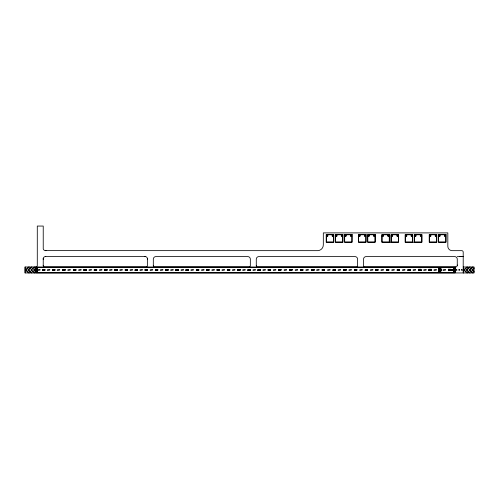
<?xml version="1.0" encoding="UTF-8"?>
<svg xmlns="http://www.w3.org/2000/svg" width="499" height="499" viewBox="0 0 499 499"><rect width="100%" height="100%" fill="white"/><g stroke="black" fill="none" stroke-linecap="round" stroke-linejoin="round"><path stroke-width="0.75" d="M43.232 265.343L43.245 265.755A1.478 1.478 0 0 0 44.698 267.002L146.432 266.984A1.771 1.771 0 0 0 147.367 265.699L147.373 258.42M147.373 259.287L147.317 258.176A2.283 2.283 0 0 0 145.795 256.648L144.685 256.598M453.385 269.865L452.824 269.903L453.423 269.416L452.799 269.441M453.41 270.096C451.788 270.57 454.47 271.057 452.824 270.52L453.41 270.389L453.41 269.797M29.354 267.002L25.96 269.971L29.354 272.941M31.992 267.002L28.605 269.971L31.992 272.941M34.855 267.002L31.462 269.971L34.855 272.941M35.791 268.531L34.15 269.971L35.791 271.412M467.607 267.002L464.22 269.971L467.607 272.941M470.251 267.002L466.858 269.971L470.251 272.941M473.108 267.002L469.721 269.971L473.108 272.941M474.05 268.531L472.403 269.971L474.05 271.412M28.661 267.002L25.237 269.971L28.661 272.941M31.306 267.002L27.875 269.971L31.306 272.941M34.169 267.002L30.738 269.971L34.169 272.941M35.791 267.919L33.421 269.971L35.791 272.024M466.921 267.002L463.49 269.971L466.921 272.941M469.559 267.002L466.135 269.971L469.559 272.941M472.422 267.002L468.998 269.971L472.422 272.941M474.05 267.913L471.68 269.971L474.05 272.024M453.223 269.441L452.668 270.096L453.391 270.034M463.203 272.941L463.203 252.107A1.453 1.453 0 0 0 461.756 250.66L452.169 250.66A4.341 4.341 0 0 1 447.828 246.313L447.828 232.89L323.315 232.89L323.315 244.922A5.732 5.732 0 0 1 317.582 250.66L45.141 250.629A2.551 2.551 0 0 1 43.232 248.889L43.232 226.059L37.294 226.059L37.288 265.618A1.771 1.771 0 0 1 36.352 266.903L35.791 267.077L35.791 272.834L455.113 272.834L455.113 267.077L35.791 267.077M45.29 256.598L145.546 256.598M459.361 256.598L463.203 256.517L457.265 256.598M45.328 250.66L46.039 250.66M36.128 267.002L24.95 267.002L24.95 272.941L474.05 272.941L474.05 267.002L463.203 267.002M455.762 267.002L364.395 266.953A1.478 1.478 0 0 1 363.546 265.836L363.54 259.162A2.564 2.564 0 0 1 366.104 256.598L454.701 256.598A2.564 2.564 0 0 1 457.265 259.162L457.265 265.499M418.461 269.254L420.994 269.254M428.915 269.254L431.448 269.254M448.358 269.491L450.896 269.491M45.765 256.598L45.035 256.629A2.314 2.314 0 0 0 43.263 258.289L43.232 259.374M455.25 267.002L455.799 266.996A1.771 1.771 0 0 0 457.265 265.537L457.265 264.988M463.49 267.002L463.49 272.941M450.896 269.273L448.358 269.211M431.448 269.472L428.915 269.41M431.448 269.703L428.915 269.641M420.994 269.41L418.461 269.472M420.994 269.703L418.461 269.641M414.332 242.233L414.332 234.586L421.923 234.586L421.923 242.233L405.157 242.233L405.157 234.586L412.748 234.586L412.748 242.233M391.023 242.233L391.023 234.586L398.614 234.586L398.614 242.233L381.847 242.233L381.847 234.586L389.438 234.586L389.438 242.233M324.662 270.233L322.123 270.296M292.189 270.227L289.657 270.29M281.062 270.227L278.529 270.29M270.595 270.233L268.063 270.296M219.504 270.29L216.965 270.227M147.536 270.227L144.997 270.29M127.707 270.29L125.168 270.227M43.232 258.457L43.232 265.674M25.237 267.002L25.237 272.941M153.312 265.424L153.318 265.836A1.478 1.478 0 0 0 154.172 266.953L249.4 266.984A1.771 1.771 0 0 0 250.336 265.699L250.342 259.162A2.564 2.564 0 0 0 247.778 256.598L155.875 256.598A2.564 2.564 0 0 0 153.312 259.162L153.312 265.424M256.28 265.424L256.286 265.836A1.478 1.478 0 0 0 257.141 266.953L356.654 266.984A1.771 1.771 0 0 0 357.596 265.699L357.596 259.162A2.564 2.564 0 0 0 355.032 256.598L258.869 256.598A2.582 2.582 0 0 0 256.28 259.181L256.28 265.424M452.344 270.165L451.551 270.29L452.368 270.165M452.381 269.716C450.884 269.791 452.456 269.472 452.35 269.697M456.429 269.597L455.986 269.959L456.429 270.308L457.128 270.046L456.429 269.597M459.105 269.603L458.662 269.965L459.105 270.321L459.804 270.053L459.105 269.603M461.8 269.61L461.357 269.971L461.8 270.321L462.504 270.059L461.8 269.61M333.781 234.586L326.196 234.586L326.196 242.233L333.781 242.233L333.781 234.586M342.894 234.586L335.303 234.586L335.303 242.233L342.894 242.233L342.894 234.586M352.069 234.586L344.478 234.586L344.478 242.233L352.069 242.233L352.069 234.586M366.023 234.586L358.438 234.586L358.438 242.233L366.023 242.233L366.023 234.586M375.204 234.586L367.613 234.586L367.613 242.233L375.204 242.233L375.204 234.586M436.812 234.586L429.221 234.586L429.221 242.233L436.812 242.233L436.812 234.586M445.987 234.586L438.403 234.586L438.403 242.233L445.987 242.233L445.987 234.586M327.662 234.761L326.383 234.761L326.383 236.039L327.662 236.039L327.662 234.761M332.178 234.761L327.824 234.761L327.824 236.202L326.383 236.202L326.383 242.04L333.619 242.04L333.619 236.202L332.178 236.202L332.178 234.761M333.619 234.761L332.34 234.761L332.34 236.039L333.619 236.039L333.619 234.761M336.769 234.761L335.49 234.761L335.49 236.039L336.769 236.039L336.769 234.761M341.285 234.761L336.937 234.761L336.937 236.202L335.49 236.202L335.49 242.04L342.726 242.04L342.726 236.202L341.285 236.202L341.285 234.761M342.726 234.761L341.453 234.761L341.453 236.039L342.726 236.039L342.726 234.761M345.944 234.761L344.672 234.761L344.672 236.039L345.944 236.039L345.944 234.761M350.46 234.761L346.113 234.761L346.113 236.202L344.672 236.202L344.672 242.04L351.901 242.04L351.901 236.202L350.46 236.202L350.46 234.761M351.901 234.761L350.629 234.761L350.629 236.039L351.901 236.039L351.901 234.761M359.904 234.761L358.625 234.761L358.625 236.039L359.904 236.039L359.904 234.761M364.42 234.761L360.066 234.761L360.066 236.202L358.625 236.202L358.625 242.04L365.861 242.04L365.861 236.202L364.42 236.202L364.42 234.761M365.861 234.761L364.582 234.761L364.582 236.039L365.861 236.039L365.861 234.761M369.079 234.761L367.8 234.761L367.8 236.039L369.079 236.039L369.079 234.761M373.595 234.761L369.241 234.761L369.241 236.202L367.8 236.202L367.8 242.04L375.036 242.04L375.036 236.202L373.595 236.202L373.595 234.761M375.036 234.761L373.757 234.761L373.757 236.039L375.036 236.039L375.036 234.761M383.313 234.761L382.034 234.761L382.034 236.039L383.313 236.039L383.313 234.761M387.829 234.761L383.475 234.761L383.475 236.202L382.034 236.202L382.034 242.04L389.27 242.04L389.27 236.202L387.829 236.202L387.829 234.761M389.27 234.761L387.991 234.761L387.991 236.039L389.27 236.039L389.27 234.761M392.488 234.761L391.216 234.761L391.216 236.039L392.488 236.039L392.488 234.761M397.004 234.761L392.657 234.761L392.657 236.202L391.216 236.202L391.216 242.04L398.445 242.04L398.445 236.202L397.004 236.202L397.004 234.761M398.445 234.761L397.173 234.761L397.173 236.039L398.445 236.039L398.445 234.761M406.623 234.761L405.35 234.761L405.35 236.039L406.623 236.039L406.623 234.761M411.139 234.761L406.791 234.761L406.791 236.202L405.35 236.202L405.35 242.04L412.579 242.04L412.579 236.202L411.139 236.202L411.139 234.761M412.579 234.761L411.307 234.761L411.307 236.039L412.579 236.039L412.579 234.761M415.798 234.761L414.526 234.761L414.526 236.039L415.798 236.039L415.798 234.761M420.314 234.761L415.966 234.761L415.966 236.202L414.526 236.202L414.526 242.04L421.755 242.04L421.755 236.202L420.314 236.202L420.314 234.761M421.755 234.761L420.482 234.761L420.482 236.039L421.755 236.039L421.755 234.761M430.687 234.761L429.414 234.761L429.414 236.039L430.687 236.039L430.687 234.761M435.203 234.761L430.855 234.761L430.855 236.202L429.414 236.202L429.414 242.04L436.644 242.04L436.644 236.202L435.203 236.202L435.203 234.761M436.644 234.761L435.371 234.761L435.371 236.039L436.644 236.039L436.644 234.761M439.869 234.761L438.59 234.761L438.59 236.039L439.869 236.039L439.869 234.761M444.384 234.761L440.031 234.761L440.031 236.202L438.59 236.202L438.59 242.04L445.825 242.04L445.825 236.202L444.384 236.202L444.384 234.761M445.825 234.761L444.547 234.761L444.547 236.039L445.825 236.039L445.825 234.761M454.926 267.277L35.978 267.277L35.978 272.635L454.926 272.635L454.926 267.277M37.069 267.489L36.059 267.689L37.069 267.489M454.82 267.483L453.809 267.682L454.82 267.483M37.069 267.913L36.059 268.106L37.069 267.913M454.82 267.907L453.809 268.106L454.82 267.907M37.069 268.325L36.059 268.518L37.069 268.325M454.82 268.319L453.809 268.512L454.82 268.319M37.069 268.743L36.059 268.936L37.069 268.743M454.82 268.736L453.809 268.93L454.82 268.736M440.991 268.874L438.459 268.936L440.991 268.874M440.991 269.061L438.459 269.129L440.991 269.061M37.069 269.161L36.059 269.36L37.069 269.161M454.82 269.154L453.809 269.354L454.82 269.154M440.991 269.26L438.459 269.323L440.991 269.26M440.991 269.454L438.459 269.522L440.991 269.454M37.069 269.572L36.059 269.772L37.069 269.572M454.82 269.572L453.809 269.766L454.82 269.572M44.91 269.666L42.378 269.666L44.91 269.728M54.921 269.666L52.389 269.666L54.921 269.728M65.088 269.653L62.556 269.716L65.088 269.653M75.91 269.666L73.378 269.666L75.91 269.728M86.296 269.66L83.763 269.66L86.296 269.722M96.75 269.672L94.217 269.734L96.75 269.672M107.054 269.666L104.516 269.666L107.054 269.728M117.271 269.66L114.739 269.66L117.271 269.722M127.7 269.678L125.168 269.741L127.7 269.678M137.581 269.666L135.048 269.666L137.581 269.734M147.536 269.672L144.997 269.734L147.536 269.672M157.827 269.666L155.295 269.666L157.827 269.728M168.088 269.66L165.556 269.66L168.088 269.728M178.336 269.672L175.798 269.734L178.336 269.672M188.416 269.666L185.884 269.666L188.416 269.734M198.82 269.666L196.288 269.666L198.82 269.728M209.037 269.666L206.505 269.666L209.037 269.734M219.498 269.672L216.965 269.741L219.498 269.672M229.833 269.672L227.301 269.734L229.833 269.672M240.15 269.672L237.618 269.734L240.15 269.672M250.392 269.666L247.86 269.666L250.392 269.734M260.366 269.666L257.833 269.666L260.366 269.734M270.595 269.678L268.063 269.741L270.595 269.678M281.062 269.678L278.529 269.741L281.062 269.678M292.189 269.672L289.657 269.741L292.189 269.672M302.912 269.672L300.379 269.734L302.912 269.672M314.102 269.666L311.569 269.666L314.102 269.728M324.656 269.678L322.123 269.741L324.656 269.678M335.478 269.666L332.945 269.666L335.478 269.728M346.138 269.666L343.605 269.666L346.138 269.728M356.866 269.666L354.334 269.666L356.866 269.728M367.688 269.666L365.156 269.666L367.688 269.728M378.011 269.672L375.479 269.734L378.011 269.672M388.84 269.66L386.301 269.66L388.84 269.728M399.655 269.66L397.123 269.66L399.655 269.722M410.409 269.666L407.876 269.666L410.409 269.728M440.991 269.653L438.459 269.653L440.991 269.722M450.896 269.66L448.358 269.66L450.896 269.722M40.113 269.878L37.575 270.071L40.113 269.878M44.91 269.878L42.378 270.071L44.91 269.878M49.85 269.878L47.318 270.071L49.85 269.878M54.921 269.878L52.389 270.071L54.921 269.878M59.749 269.878L57.217 270.071L59.749 269.878M65.088 269.878L62.556 270.071L65.088 269.878M70.371 269.878L67.839 270.071L70.371 269.878M75.917 269.878L73.378 270.071L75.917 269.878M81.187 269.878L78.649 270.071L81.187 269.878M86.296 269.878L83.763 270.071L86.296 269.878M91.517 269.878L88.978 270.071L91.517 269.878M96.75 269.878L94.217 270.071L96.75 269.878M101.946 269.878L99.407 270.071L101.946 269.878M107.054 269.878L104.516 270.071L107.054 269.878M112.057 269.878L109.524 270.071L112.057 269.878M117.277 269.878L114.739 270.071L117.277 269.878M122.374 269.878L119.835 270.071L122.374 269.878M127.707 269.878L125.168 270.071L127.707 269.878M132.615 269.878L130.077 270.071L132.615 269.878M137.581 269.878L135.048 270.071L137.581 269.878M142.514 269.878L139.982 270.071L142.514 269.878M147.536 269.878L144.997 270.071L147.536 269.878M152.694 269.878L150.162 270.071L152.694 269.878M157.815 269.878L155.283 270.071L157.815 269.878M162.917 269.878L160.379 270.071L162.917 269.878M168.088 269.878L165.556 270.071L168.088 269.878M173.228 269.878L170.689 270.071L173.228 269.878M178.336 269.878L175.798 270.071L178.336 269.878M183.595 269.878L181.062 270.071L183.595 269.878M188.416 269.878L185.884 270.071L188.416 269.878M193.475 269.878L190.942 270.071L193.475 269.878M198.82 269.878L196.288 270.071L198.82 269.878M204.054 269.878L201.521 270.071L204.054 269.878M209.044 269.878L206.505 270.071L209.044 269.878M214.433 269.878L211.894 270.071L214.433 269.878M219.504 269.878L216.965 270.071L219.504 269.878M224.562 269.878L222.03 270.071L224.562 269.878M229.839 269.878L227.301 270.071L229.839 269.878M234.954 269.878L232.422 270.071L234.954 269.878M240.15 269.878L237.618 270.071L240.15 269.878M245.258 269.878L242.72 270.071L245.258 269.878M250.398 269.878L247.86 270.071L250.398 269.878M255.507 269.878L252.968 270.071L255.507 269.878M260.366 269.878L257.833 270.071L260.366 269.878M265.462 269.878L262.929 270.071L265.462 269.878M270.595 269.878L268.063 270.071L270.595 269.878M275.86 269.878L273.327 270.071L275.86 269.878M281.062 269.878L278.529 270.071L281.062 269.878M286.638 269.878L284.106 270.071L286.638 269.878M292.189 269.878L289.657 270.071L292.189 269.878M297.716 269.878L295.183 270.071L297.716 269.878M302.918 269.878L300.379 270.071L302.918 269.878M308.432 269.878L305.899 270.071L308.432 269.878M314.102 269.878L311.569 270.071L314.102 269.878M319.173 269.878L316.64 270.071L319.173 269.878M324.662 269.878L322.123 270.071L324.662 269.878M330.126 269.878L327.594 270.071L330.126 269.878M335.484 269.878L332.945 270.071L335.484 269.878M340.674 269.878L338.141 270.071L340.674 269.878M346.138 269.878L343.605 270.071L346.138 269.878M351.483 269.878L348.944 270.071L351.483 269.878M356.872 269.878L354.334 270.071L356.872 269.878M362.262 269.878L359.723 270.071L362.262 269.878M367.688 269.878L365.156 270.071L367.688 269.878M372.921 269.878L370.383 270.071L372.921 269.878M378.011 269.878L375.479 270.071L378.011 269.878M383.531 269.878L380.993 270.071L383.531 269.878M388.84 269.878L386.301 270.071L388.84 269.878M394.335 269.878L391.796 270.071L394.335 269.878M399.655 269.878L397.123 270.071L399.655 269.878M404.988 269.878L402.456 270.071L404.988 269.878M410.415 269.878L407.876 270.071L410.415 269.878M415.655 269.878L413.116 270.071L415.655 269.878M421 269.878L418.461 270.071L421 269.878M426.24 269.878L423.701 270.071L426.24 269.878M431.492 269.878L428.959 270.071L431.492 269.878M436.475 269.878L433.943 270.071L436.475 269.878M440.997 269.878L438.459 270.071L440.997 269.878M445.619 269.878L443.087 270.071L445.619 269.878M450.896 269.878L448.358 270.071L450.896 269.878M37.069 270.177L36.059 270.371L37.069 270.177M44.91 270.215L42.378 270.283L44.91 270.215M54.921 270.215L52.389 270.283L54.921 270.215M65.088 270.209L62.556 270.209L65.088 270.271M75.917 270.215L73.378 270.277L75.917 270.215M86.296 270.215L83.763 270.215L86.296 270.277M96.75 270.221L94.217 270.283L96.75 270.221M107.054 270.215L104.516 270.277L107.054 270.215M117.277 270.209L114.739 270.209L117.277 270.277M137.581 270.221L135.048 270.283L137.581 270.221M157.827 270.221L155.295 270.283L157.827 270.221M168.088 270.215L165.556 270.215L168.088 270.277M178.336 270.221L175.798 270.29L178.336 270.221M188.416 270.221L185.884 270.283L188.416 270.221M198.82 270.215L196.288 270.277L198.82 270.215M209.044 270.221L206.505 270.283L209.044 270.221M229.839 270.221L227.301 270.29L229.839 270.221M240.15 270.221L237.618 270.283L240.15 270.221M250.398 270.221L247.86 270.283L250.398 270.221M260.366 270.221L257.833 270.283L260.366 270.221M302.918 270.221L300.379 270.29L302.918 270.221M314.102 270.215L311.569 270.283L314.102 270.215M335.484 270.215L332.945 270.283L335.484 270.215M346.138 270.215L343.605 270.283L346.138 270.215M356.872 270.221L354.334 270.283L356.872 270.221M367.688 270.215L365.156 270.277L367.688 270.215M378.011 270.221L375.479 270.283L378.011 270.221M388.84 270.215L386.301 270.215L388.84 270.277M399.655 270.215L397.123 270.215L399.655 270.277M410.415 270.221L407.876 270.283L410.415 270.221M421 270.19L418.461 270.258L421 270.19M431.448 270.19L428.915 270.258L431.448 270.19M440.991 270.202L438.459 270.202L440.991 270.265M450.896 270.209L448.358 270.209L450.896 270.271M454.82 270.171L453.809 270.364L454.82 270.171M420.994 270.383L418.461 270.446L420.994 270.383M431.448 270.383L428.915 270.446L431.448 270.383M440.991 270.396L438.459 270.458L440.991 270.396M450.896 270.396L448.358 270.464L450.896 270.396M37.069 270.57L36.059 270.764L37.069 270.57M420.994 270.589L418.461 270.651L420.994 270.589M431.448 270.589L428.915 270.651L431.448 270.589M440.991 270.589L438.459 270.651L440.991 270.589M450.896 270.608L448.358 270.67L450.896 270.608M454.82 270.564L453.809 270.757L454.82 270.564M440.991 270.795L438.459 270.857L440.991 270.795M37.069 270.969L36.059 271.169L37.069 270.969M440.991 271.001L438.459 271.063L440.991 271.001M454.82 270.969L453.809 271.163L454.82 270.969M37.069 271.387L36.059 271.587L37.069 271.387M454.82 271.381L453.809 271.581L454.82 271.381M37.069 271.818L36.059 272.011L37.069 271.818M454.82 271.812L453.809 272.005L454.82 271.812M37.069 272.229L36.059 272.429L37.069 272.229M454.82 272.223L453.809 272.423L454.82 272.223"/></g></svg>
